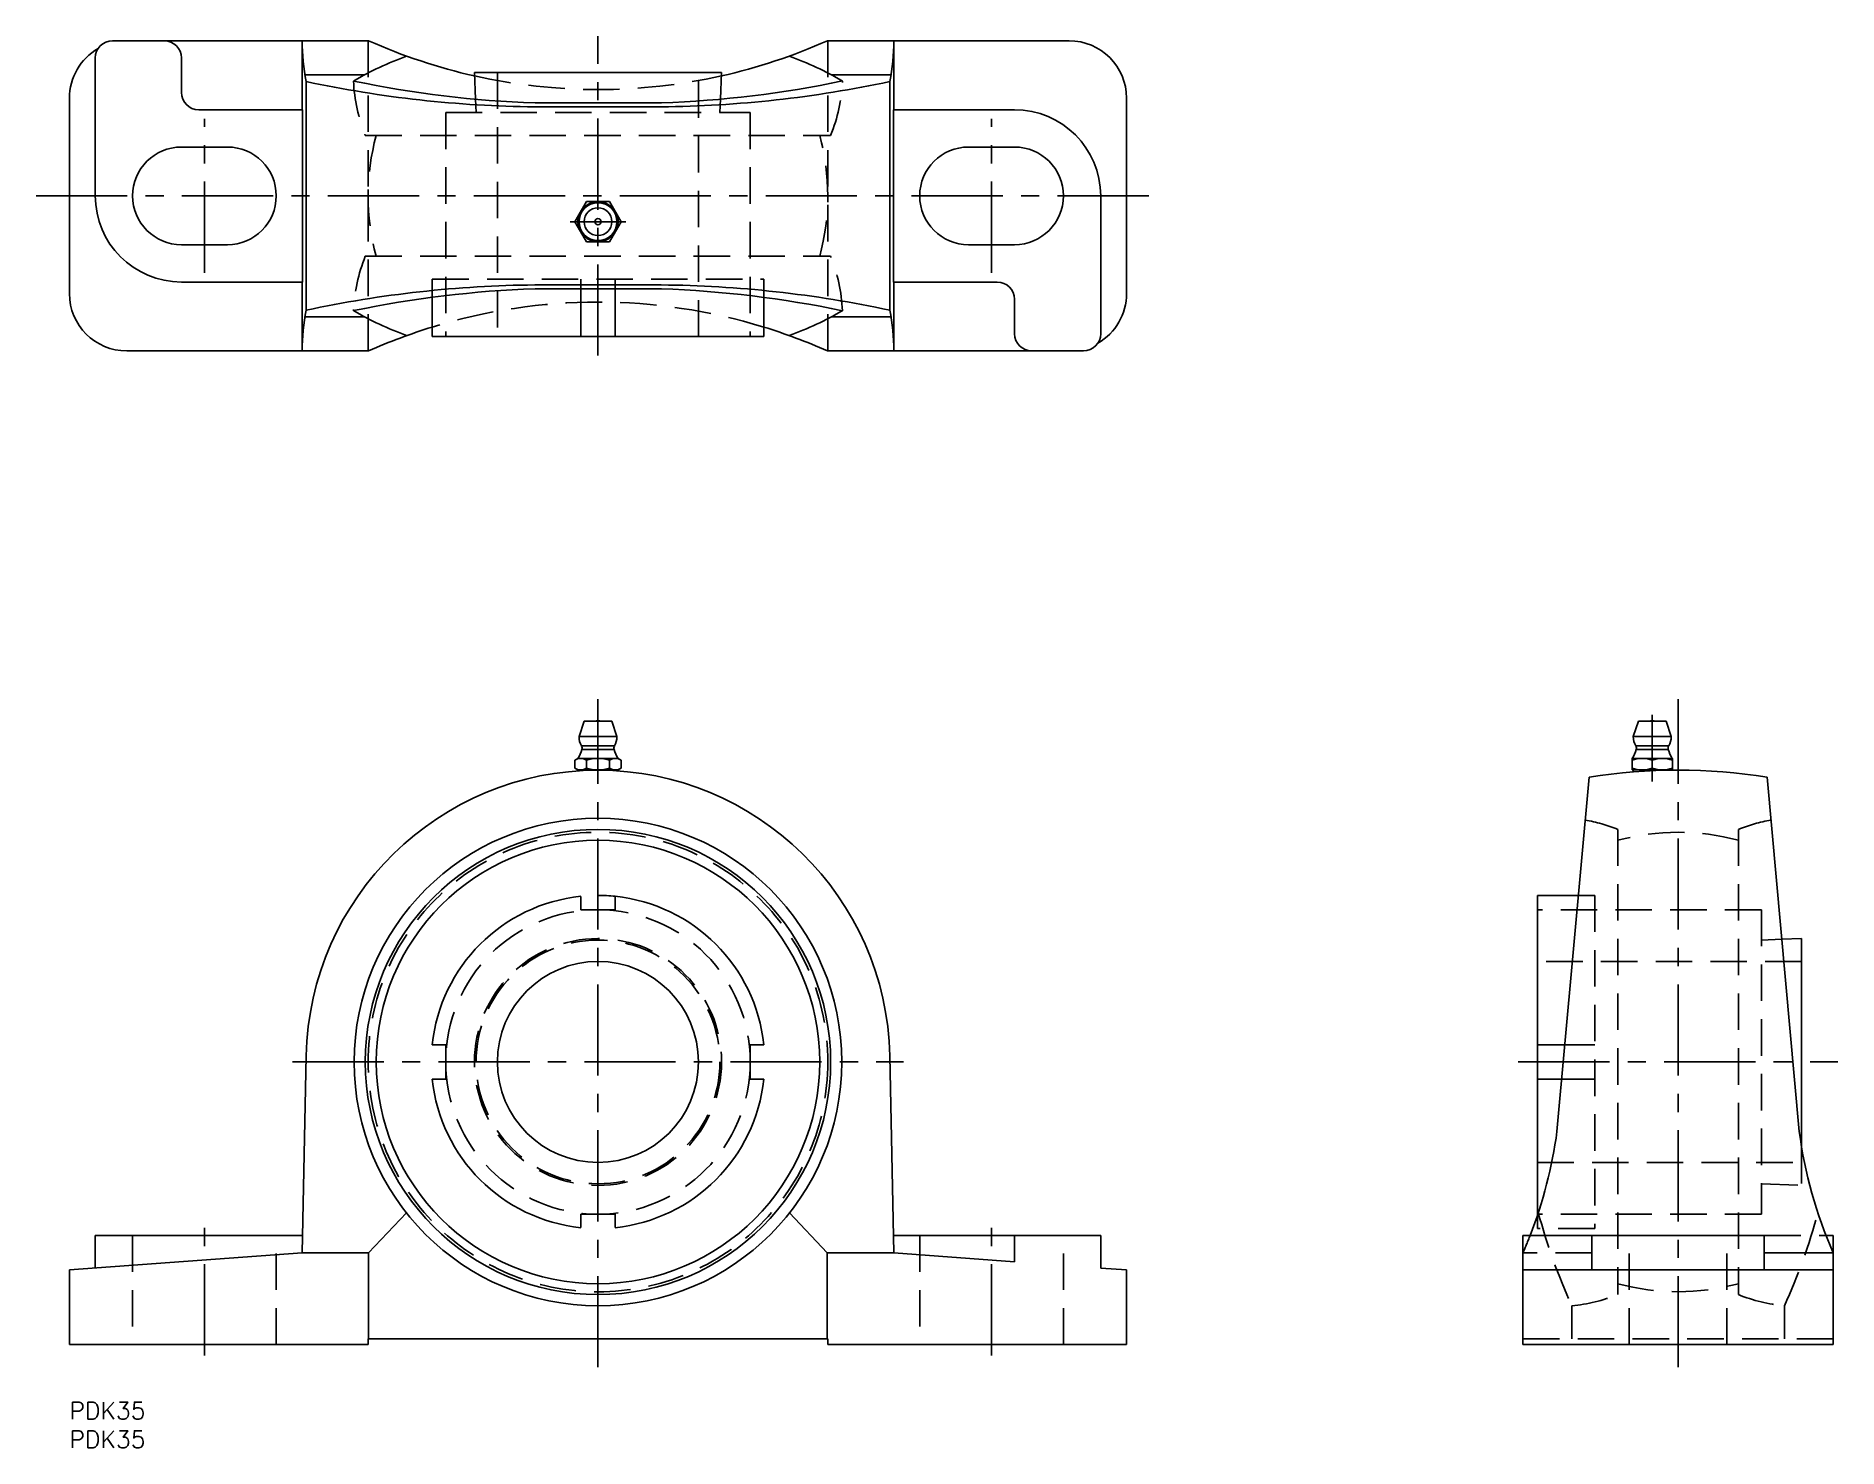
# Model space of a CAD drawing. Extents: x -6 to 308, y -8 to 238.
import ezdxf

# ---------------------------------------------------------------- set-up
doc = ezdxf.new("R2010")
doc.units = 0
doc.header["$LTSCALE"] = 0.5
doc.linetypes.add('CENTER', pattern=[50.8, 31.75, -6.35, 6.35, -6.35])
doc.linetypes.add('DASHED', pattern=[19.05, 12.7, -6.35])
for name, color, linetype in [('MSM_CENTER', 1, 'CENTER'), ('MSM_CONTINUOUS', 7, 'CONTINUOUS'), ('MSM_DASHED', 4, 'DASHED'), ('MSM_NARROW', 5, 'CONTINUOUS'), ('MSM_PART_NUMBER', 7, 'CONTINUOUS')]:
    doc.layers.add(name, color=color, linetype=linetype)
doc.styles.get("Standard").update_dxf_attribs({"font": 'txt.shx', "height": 3, "bigfont": 'bigfont.shx'})

msp = doc.modelspace()

# ---------------------------------------------------------------- linework, layer by layer
at = {"layer": 'MSM_CENTER'}
for p, q in [((92, 182.18), (92, 237.82)), ((23.5, 196.61), (23.5, 223.39)), ((160.5, 196.61), (160.5, 223.39)), ((-5.81, 210), (189.81, 210)), ((87.15, 205.5), (96.85, 205.5)), ((92, 6.04), (92, 122.36)), ((280, 6.04), (280, 122.36)), ((275.5, 119.66), (275.5, 108.04)), ((38.84, 59.2), (145.16, 59.2)), ((252.18, 59.2), (307.83, 59.2)), ((23.5, 8.1), (23.5, 30.9)), ((160.5, 8.1), (160.5, 30.9))]:
    msp.add_line(p, q, dxfattribs=at)
at = {"layer": 'MSM_CONTINUOUS'}
for p, q in [((52.08, 237), (7.5, 237)), ((40.5, 225), (40.5, 237)), ((174, 237), (131.92, 237)), ((143.5, 237), (143.5, 225)), ((4.5, 234), (4.5, 210)), ((19.5, 228), (19.5, 234)), ((51.43, 231.09), (40.99, 231.09)), ((41.21, 190.1), (41.21, 229.9)), ((70.5, 231.5), (113.5, 231.5)), ((70.5, 231.5), (70.69, 226.83)), ((113.31, 226.83), (113.5, 231.5)), ((143.01, 231.09), (132.57, 231.09)), ((142.79, 190.1), (142.79, 229.9)), ((0, 193), (0, 227)), ((103.07, 226.18), (81.04, 226.18)), ((184, 193), (184, 227)), ((40.56, 225), (22.5, 225)), ((40.56, 225), (40.56, 195)), ((103.01, 225.5), (80.99, 225.5)), ((164.5, 225), (143.44, 225)), ((143.44, 195), (143.44, 225)), ((27.5, 218.5), (19.5, 218.5)), ((164.5, 218.5), (156.5, 218.5)), ((89.98, 209), (87.96, 205.5)), ((94.02, 209), (89.98, 209)), ((96.04, 205.5), (94.02, 209)), ((179.5, 186), (179.5, 210)), ((87.96, 205.5), (89.98, 202)), ((94.02, 202), (96.04, 205.5)), ((19.5, 201.5), (27.5, 201.5)), ((89.98, 202), (94.02, 202)), ((156.5, 201.5), (164.5, 201.5)), ((19.5, 195), (40.56, 195)), ((40.5, 183), (40.5, 195)), ((103.01, 194.5), (80.99, 194.5)), ((143.44, 195), (161.5, 195)), ((143.5, 195), (143.5, 183)), ((63.16, 192.34), (63.16, 185.5)), ((103.07, 193.82), (81.04, 193.82)), ((89, 193.82), (89, 185.5)), ((95, 193.82), (95, 185.5)), ((120.84, 192.34), (120.84, 185.5)), ((164.5, 192), (164.5, 186)), ((51.43, 188.91), (40.99, 188.91)), ((143.01, 188.91), (132.57, 188.91)), ((63.16, 185.5), (120.84, 185.5)), ((52.08, 183), (10, 183)), ((176.5, 183), (131.92, 183)), ((89.6, 118.55), (88.7, 115.85)), ((89.6, 118.55), (94.4, 118.55)), ((95.3, 115.85), (94.4, 118.55)), ((273.1, 118.55), (272.2, 115.85)), ((273.1, 118.55), (277.9, 118.55)), ((278.8, 115.85), (277.9, 118.55)), ((88.7, 115.85), (95.3, 115.85)), ((89.13, 114.22), (94.87, 114.22)), ((89.2, 113.6), (94.8, 113.6)), ((272.2, 115.85), (278.8, 115.85)), ((272.63, 114.22), (278.37, 114.22)), ((272.7, 113.6), (278.3, 113.6)), ((87.96, 111.74), (87.96, 110.36)), ((88.5, 112.05), (88.2, 111.87)), ((88.2, 110.23), (88.5, 110.05)), ((88.5, 112.05), (95.5, 112.05)), ((88.5, 110.05), (95.5, 110.05)), ((88.7, 110.05), (88.7, 109.89)), ((89.98, 111.74), (89.98, 110.36)), ((94.02, 111.74), (94.02, 110.36)), ((95.3, 109.89), (95.3, 110.05)), ((95.8, 111.87), (95.5, 112.05)), ((95.5, 110.05), (95.8, 110.23)), ((96.04, 111.74), (96.04, 110.36)), ((272, 112.05), (272, 110.05)), ((272, 112.05), (279, 112.05)), ((272, 110.05), (279, 110.05)), ((272.2, 110.05), (272.2, 109.7)), ((278.8, 109.99), (278.8, 110.05)), ((279, 110.05), (279, 112.05)), ((258.91, 47.12), (264.5, 108.79)), ((295.5, 108.79), (301.09, 47.12)), ((89, 88.04), (89, 85.7)), ((95, 85.7), (95, 88.04)), ((255.5, 88.2), (255.5, 32.45)), ((262.63, 88.2), (255.5, 88.2)), ((89, 85.7), (95, 85.7)), ((301.5, 80.7), (298.06, 80.56)), ((301.5, 80.7), (301.5, 44.38)), ((41.21, 60.25), (40.5, 26)), ((65.5, 62.2), (63.16, 62.2)), ((65.5, 56.2), (65.5, 62.2)), ((118.5, 62.2), (118.5, 56.2)), ((120.84, 62.2), (118.5, 62.2)), ((143.5, 26), (142.79, 60.25)), ((260.28, 62.2), (255.5, 62.2)), ((63.16, 56.2), (65.5, 56.2)), ((118.5, 56.2), (120.84, 56.2)), ((259.74, 56.2), (255.5, 56.2)), ((52.08, 26), (58.67, 32.92)), ((89, 32.7), (89, 30.36)), ((95, 32.7), (89, 32.7)), ((95, 30.36), (95, 32.7)), ((125.33, 32.92), (131.92, 26)), ((4.5, 29), (40.56, 29)), ((4.5, 23.33), (4.5, 29)), ((143.44, 29), (179.5, 29)), ((164.5, 24.43), (164.5, 29)), ((179.5, 23.33), (179.5, 29)), ((253, 10), (253, 29)), ((253, 29), (295, 29)), ((295, 23), (295, 29)), ((305.76, 29), (307, 29)), ((307, 29), (307, 10)), ((40.5, 26), (0, 23)), ((52.08, 26), (40.5, 26)), ((52.08, 26), (52.08, 11)), ((143.5, 26), (131.92, 26)), ((131.92, 26), (131.92, 11)), ((164.5, 24.43), (143.5, 26)), ((307, 26), (295, 26)), ((0, 23), (0, 10)), ((179.5, 23.33), (184, 23)), ((184, 23), (184, 10)), ((253, 23), (307, 23)), ((0, 10), (52, 10)), ((52, 11), (52, 10)), ((132, 11), (52, 11)), ((132, 10), (132, 11)), ((132, 10), (184, 10)), ((253, 10), (307, 10))]:
    msp.add_line(p, q, dxfattribs=at)
for centre, radius in [((92, 205.5), 3.5), ((92, 205.5), 3.3), ((92, 205.5), 2.4), ((92, 205.5), 0.555), ((92, 59.2), 42.44), ((92, 59.2), 40.5), ((92, 59.2), 38.6), ((92, 59.2), 17.5)]:
    msp.add_circle(centre, radius, dxfattribs=at)
for centre, radius, start, end in [((10, 227), 10, 119.9862, 180), ((7.5, 234), 3, 90, 180), ((16.5, 234), 3, 0, 90), ((76.51, 237.02), 36.01, 180.0325, 191.4105), ((92, 326.5), 98, 245.9606, 257.3424), ((92, 326.5), 98, 282.6576, 294.0394), ((107.49, 237.02), 36.01, 348.5895, 359.9675), ((174, 227), 10, 0, 90), ((78.69, 179.7), 58.17, 110.099, 120.1714), ((105.31, 179.7), 58.17, 59.8286, 69.901), ((82.79, 423.91), 198.41, 257.9041, 269.4793), ((87.57, 412.81), 186.75, 258.2243, 267.9961), ((101.21, 423.91), 198.41, 270.5207, 282.0959), ((96.35, 413.32), 187.26, 272.0558, 281.769), ((22.5, 228), 3, 180, 270), ((164.5, 210), 15, 360, 90), ((19.5, 210), 8.5, 90, 270), ((27.5, 210), 8.5, 270, 90), ((156.5, 210), 8.5, 90, 270), ((164.5, 210), 8.5, 270, 90), ((19.5, 210), 15, 180, 270), ((82.79, -3.91), 198.41, 90.5207, 102.0959), ((101.21, -3.91), 198.41, 77.9041, 89.4793), ((161.5, 192), 3, 0, 90), ((10, 193), 10, 180, 270), ((87.57, 7.19), 186.75, 92.0039, 101.7757), ((96.35, 6.68), 187.26, 78.231, 87.9442), ((174, 193), 10, 299.9862, 0), ((76.51, 182.98), 36.01, 168.5895, 179.9675), ((78.69, 240.3), 58.17, 239.8286, 249.901), ((105.31, 240.3), 58.17, 290.099, 300.1714), ((107.49, 182.98), 36.01, 0.0325, 11.4105), ((92, 93.5), 98, 107.1174, 114.0394), ((92, 93.5), 98, 65.9606, 72.8826), ((167.5, 186), 3, 180, 270), ((176.5, 186), 3, 270, 0), ((92, 117.06), 1.59, 69.555, 110.445), ((275.5, 117.06), 1.59, 69.555, 110.445), ((83.45, 115.28), 6, 327.4036, 343.7018), ((92, 115.85), 3.3, 180, 209.6296), ((88.44, 113.82), 0.8, 343.7018, 29.6296), ((95.56, 113.82), 0.8, 150.3704, 196.2982), ((100.55, 115.28), 6, 196.2982, 212.5964), ((92, 115.85), 3.3, 330.3704, 360), ((266.95, 115.28), 6, 327.4036, 343.7018), ((275.5, 115.85), 3.3, 180, 209.6296), ((271.94, 113.82), 0.8, 343.7018, 29.6296), ((279.06, 113.82), 0.8, 150.3704, 196.2982), ((284.05, 115.28), 6, 196.2982, 212.5964), ((275.5, 115.85), 3.3, 330.3704, 360), ((92, 59.2), 50.8, 1.189, 178.811), ((88.97, 110.26), 1.79, 55.6158, 124.3842), ((88.97, 111.84), 1.79, 235.6158, 304.3842), ((92, 105.36), 6.69, 72.412, 107.588), ((92, 116.74), 6.69, 252.412, 287.588), ((95.03, 110.26), 1.79, 55.6158, 124.3842), ((95.03, 111.84), 1.79, 235.6158, 304.3842), ((280, 10), 100, 81.0832, 98.9168), ((273.75, 107), 5.05, 69.7438, 110.2562), ((273.75, 115.1), 5.05, 249.7438, 290.2562), ((277.25, 107), 5.05, 69.7438, 110.2562), ((277.25, 115.1), 5.05, 249.7438, 290.2562), ((92, 59.2), 29, 95.9378, 174.0622), ((92, 59.2), 29, 5.9378, 84.0622), ((92, 59.2), 29, 185.9378, 264.0622), ((92, 59.2), 29, 275.9378, 354.0622), ((181.59, 57.38), 78, 338.6623, 352.4387), ((378.41, 57.38), 78, 187.5613, 203.7236)]:
    msp.add_arc(centre, radius, start, end, dxfattribs=at)
at = {"layer": 'MSM_DASHED'}
for p, q in [((52, 237), (52, 183)), ((132, 237), (132, 183)), ((74.5, 231.5), (74.5, 185.5)), ((109.5, 185.5), (109.5, 231.5)), ((70.69, 226.83), (70.79, 224.5)), ((113.21, 224.5), (113.31, 226.83)), ((65.5, 224.5), (65.5, 185.5)), ((65.5, 224.5), (118.5, 224.5)), ((118.5, 224.5), (118.5, 185.5)), ((51.5, 220.5), (132.5, 220.5)), ((51.5, 199.5), (132.5, 199.5)), ((63.16, 195.5), (120.84, 195.5)), ((63.16, 195.5), (63.16, 192.34)), ((89, 195.5), (89, 193.82)), ((95, 195.5), (95, 193.82)), ((120.84, 195.5), (120.84, 192.34)), ((269.5, 99.7), (269.5, 18.7)), ((290.5, 99.7), (290.5, 18.7)), ((265.5, 88.2), (262.63, 88.2)), ((265.5, 88.2), (265.5, 30.2)), ((294.5, 85.7), (255.5, 85.7)), ((294.5, 85.7), (294.5, 32.7)), ((298.06, 80.56), (294.5, 80.41)), ((301.5, 76.7), (255.5, 76.7)), ((265.5, 62.2), (260.28, 62.2)), ((265.5, 56.2), (259.74, 56.2)), ((301.5, 44.38), (301.5, 37.7)), ((255.5, 41.7), (301.5, 41.7)), ((294.5, 37.99), (301.5, 37.7)), ((294.5, 32.7), (255.5, 32.7)), ((255.5, 32.45), (255.5, 30.2)), ((11, 29), (11, 10)), ((36, 10), (36, 29)), ((148, 29), (148, 10)), ((173, 10), (173, 29)), ((265.5, 30.2), (255.5, 30.2)), ((265, 29), (265, 23)), ((271.5, 10), (271.5, 29)), ((288.5, 10), (288.5, 29)), ((295, 29), (305.76, 29)), ((265, 26), (253, 26)), ((261.5, 11), (261.5, 16.76)), ((298.5, 16.76), (298.5, 11)), ((307, 11), (253, 11))]:
    msp.add_line(p, q, dxfattribs=at)
for radius in [40, 26.5, 21.5, 21.21]:
    msp.add_circle((92, 59.2), radius, dxfattribs=at)
for centre, radius, start, end in [((78.02, 231.18), 28.59, 182.3758, 201.9317), ((92, 326.5), 98, 257.3424, 282.6576), ((105.98, 231.18), 28.59, 338.0683, 357.6242), ((92, 210), 40, 164.7815, 195.2185), ((92, 210), 40, 344.7815, 15.2185), ((78.02, 188.82), 28.59, 158.0683, 177.6242), ((105.98, 188.82), 28.59, 2.3758, 21.9317), ((92, 93.5), 98, 72.8826, 107.1174), ((258.82, 73.18), 28.59, 68.0683, 79.9207), ((301.18, 73.18), 28.59, 100.0784, 111.9317), ((280, 59.2), 40, 74.7815, 105.2185), ((360.25, 61.44), 108.39, 195.2338, 204.3461), ((199.75, 61.44), 108.39, 335.6539, 344.7662), ((181.59, 57.38), 78, 336.2764, 338.6623), ((280, 59.2), 40, 254.7815, 285.2185), ((258.82, 45.22), 28.59, 275.3738, 291.9317), ((301.18, 45.22), 28.59, 248.0683, 264.6262)]:
    msp.add_arc(centre, radius, start, end, dxfattribs=at)
at = {"layer": 'MSM_NARROW'}
msp.add_arc((92, 59.2), 29, 84.0622, 90, dxfattribs=at)

# ---------------------------------------------------------------- texts
at = {"layer": 'MSM_PART_NUMBER'}
for p in [(0, -3), (0, -8)]:
    msp.add_text('PDK35', height=3, dxfattribs=at).set_placement(p)

doc.saveas('drawing.dxf')
